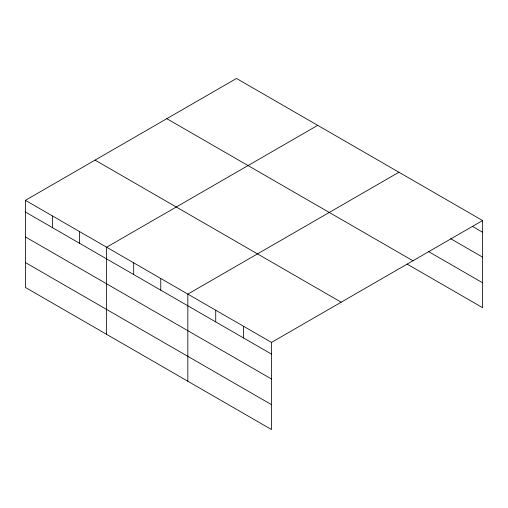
<?xml version="1.0" encoding="UTF-8"?>
<svg xmlns="http://www.w3.org/2000/svg" width="508" height="508" viewBox="0 0 508 508"><rect width="100%" height="100%" fill="white"/><g stroke="black" fill="none" stroke-linecap="round" stroke-linejoin="round"><path stroke-width="0.76" d="M407.086 264.077L482.6 307.67L482.6 220.548L236.487 78.454L25.4 200.33L25.4 287.452L271.513 429.546L271.513 342.417L25.4 200.33M317.703 125.343L106.617 247.218L106.617 334.347M398.92 172.237L187.833 294.107L187.833 381.235M271.513 342.417L482.6 220.548M472.396 226.352L482.6 232.239M450.628 238.671L482.6 257.137M428.174 251.358L482.6 282.778M166.827 118.675L412.94 260.763M95.059 160.109L341.173 302.203M25.4 212.02L271.513 354.114M25.4 236.912L271.513 379.006M25.4 262.56L271.513 404.654M243.618 326.314L243.618 338.01M215.729 310.21L215.729 321.907M160.763 278.479L160.763 290.17M133.687 262.846L133.687 274.542M79.546 231.584L79.546 243.281M52.47 215.957L52.47 227.654"/></g></svg>
